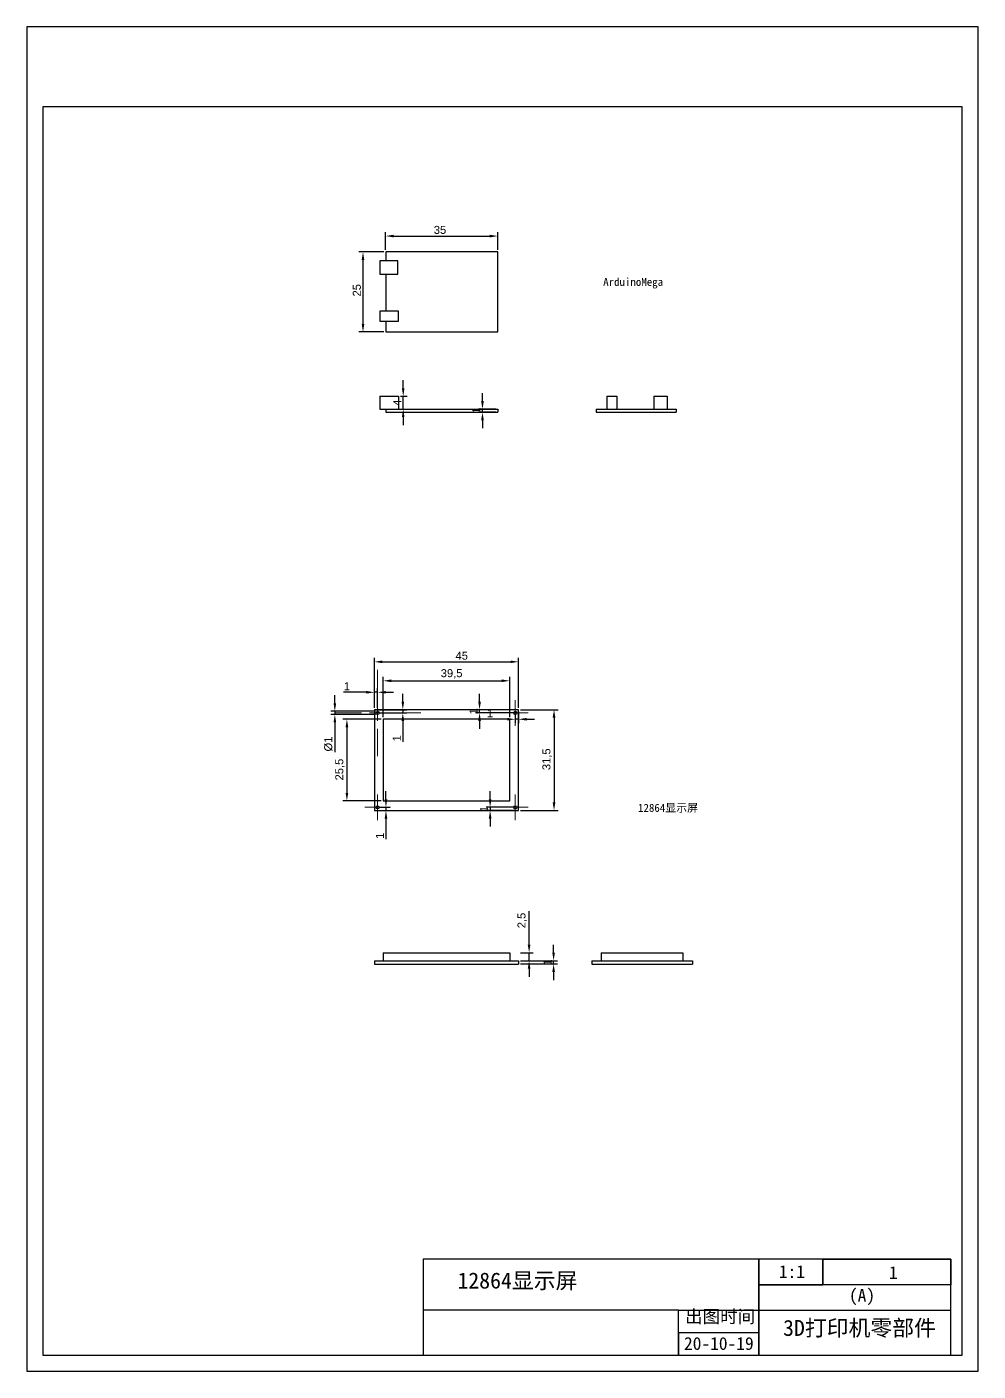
# Model space of a CAD drawing. Header units: millimetres. Extents: x -9 to 2385, y -1365 to 512.
# Drawn here: x 2087.4 to 2384.4, y -387.4 to 32.6 of the extents above; entities that cross this region are included whole.
import ezdxf

# ---------------------------------------------------------------- set-up
doc = ezdxf.new("R2010")
doc.units = ezdxf.units.MM
doc.styles.get("Standard").update_dxf_attribs({"font": 'arial.ttf'})
doc.dimstyles.new('ISO-25', dxfattribs={"dimtxt": 2.5, "dimasz": 2.5, "dimexe": 1.25, "dimexo": 0.625, "dimtad": 1, "dimtxsty": 'Standard', "dimcen": 2.5, "dimclrd": 1, "dimclre": 1, "dimclrt": 1, "dimadec": 0, "dimazin": 0, "dimtfac": 1, "dimtmove": 0, "dimatfit": 3, "dimfxl": 1, "dimtfillclr": 1, "dimarcsym": 0})

# ---------------------------------------------------------------- blocks, each defined once
blk = doc.blocks.new('*D205')
at = {"color": 1, "linetype": 'Continuous', "lineweight": -2, "transparency": 16777216}
for p, q in [((2229.63, -84.34), (2229.63, -81.84)), ((2233.78, -86.84), (2228.38, -86.84)), ((2233.78, -87.84), (2228.38, -87.84)), ((2229.63, -87.84), (2229.63, -86.84)), ((2229.63, -90.34), (2229.63, -92.84))]:
    blk.add_line(p, q, dxfattribs=at)
at = {"color": 1, "linetype": 'Continuous', "transparency": 16777216}
for points in [[(2229.21, -84.34), (2230.05, -84.34), (2229.63, -86.84)], [(2229.21, -90.34), (2230.05, -90.34), (2229.63, -87.84)]]:
    blk.add_solid(points, dxfattribs=at)
at = {"layer": 'Defpoints', "color": 0, "linetype": 'Continuous', "transparency": 16777216}
for p in [(2229.63, -86.84), (2234.4, -86.84), (2234.4, -87.84)]:
    blk.add_point(p, dxfattribs=at)
at = {"color": 1, "linetype": 'Continuous', "lineweight": 18, "transparency": 16777216, "insert": (2226.49, -87.34), "char_height": 2.5, "attachment_point": 2, "rotation": 90}
blk.add_mtext('1', dxfattribs=at)
blk = doc.blocks.new('*D206')
at = {"color": 1, "linetype": 'Continuous', "lineweight": -2, "transparency": 16777216}
for p, q in [((2204.88, -80.34), (2204.88, -77.84)), ((2204.08, -82.84), (2206.13, -82.84)), ((2204.88, -86.84), (2204.88, -82.84)), ((2204.08, -86.84), (2206.13, -86.84)), ((2204.88, -89.34), (2204.88, -91.84))]:
    blk.add_line(p, q, dxfattribs=at)
at = {"color": 1, "linetype": 'Continuous', "transparency": 16777216}
for points in [[(2204.46, -80.34), (2205.29, -80.34), (2204.88, -82.84)], [(2204.46, -89.34), (2205.29, -89.34), (2204.88, -86.84)]]:
    blk.add_solid(points, dxfattribs=at)
at = {"layer": 'Defpoints', "color": 0, "linetype": 'Continuous', "transparency": 16777216}
for p in [(2203.46, -82.84), (2204.88, -82.84), (2203.46, -86.84)]:
    blk.add_point(p, dxfattribs=at)
at = {"color": 1, "linetype": 'Continuous', "lineweight": 18, "transparency": 16777216, "insert": (2201.75, -84.84), "char_height": 2.5, "attachment_point": 2, "rotation": 90}
blk.add_mtext('4', dxfattribs=at)
blk = doc.blocks.new('*D203')
at = {"color": 1, "linetype": 'Continuous', "lineweight": -2, "transparency": 16777216}
for p, q in [((2199.4, -37.1), (2199.4, -31.53)), ((2201.9, -32.78), (2231.9, -32.78)), ((2234.4, -37.1), (2234.4, -31.53))]:
    blk.add_line(p, q, dxfattribs=at)
at = {"color": 1, "linetype": 'Continuous', "transparency": 16777216}
for points in [[(2201.9, -32.36), (2201.9, -33.2), (2199.4, -32.78)], [(2231.9, -32.36), (2231.9, -33.2), (2234.4, -32.78)]]:
    blk.add_solid(points, dxfattribs=at)
at = {"layer": 'Defpoints', "color": 0, "linetype": 'Continuous', "transparency": 16777216}
for p in [(2234.4, -32.78), (2199.4, -37.72), (2234.4, -37.72)]:
    blk.add_point(p, dxfattribs=at)
at = {"color": 1, "linetype": 'Continuous', "lineweight": 18, "transparency": 16777216, "insert": (2216.37, -29.6), "char_height": 2.5, "attachment_point": 2}
blk.add_mtext('35', dxfattribs=at)
blk = doc.blocks.new('*D204')
at = {"color": 1, "linetype": 'Continuous', "lineweight": -2, "transparency": 16777216}
for p, q in [((2198.78, -37.72), (2191.07, -37.72)), ((2192.32, -40.22), (2192.32, -60.22)), ((2198.78, -62.72), (2191.07, -62.72))]:
    blk.add_line(p, q, dxfattribs=at)
at = {"color": 1, "linetype": 'Continuous', "transparency": 16777216}
for points in [[(2191.91, -40.22), (2192.74, -40.22), (2192.32, -37.72)], [(2191.91, -60.22), (2192.74, -60.22), (2192.32, -62.72)]]:
    blk.add_solid(points, dxfattribs=at)
at = {"layer": 'Defpoints', "color": 0, "linetype": 'Continuous', "transparency": 16777216}
for p in [(2199.4, -37.72), (2192.32, -62.72), (2199.4, -62.72)]:
    blk.add_point(p, dxfattribs=at)
at = {"color": 1, "linetype": 'Continuous', "lineweight": 18, "transparency": 16777216, "insert": (2189.14, -49.71), "char_height": 2.5, "attachment_point": 2, "rotation": 90}
blk.add_mtext('25', dxfattribs=at)
blk = doc.blocks.new('*D207')
at = {"color": 1, "linetype": 'Continuous', "lineweight": -2, "transparency": 16777216}
for p, q in [((2251.84, -256.72), (2251.84, -254.22)), ((2241.51, -259.22), (2253.09, -259.22)), ((2241.51, -260.22), (2253.09, -260.22)), ((2251.84, -260.22), (2251.84, -259.22)), ((2251.84, -262.72), (2251.84, -265.22))]:
    blk.add_line(p, q, dxfattribs=at)
at = {"color": 1, "linetype": 'Continuous', "transparency": 16777216}
for points in [[(2251.42, -256.72), (2252.25, -256.72), (2251.84, -259.22)], [(2251.42, -262.72), (2252.25, -262.72), (2251.84, -260.22)]]:
    blk.add_solid(points, dxfattribs=at)
at = {"layer": 'Defpoints', "color": 0, "linetype": 'Continuous', "transparency": 16777216}
for p in [(2240.88, -259.22), (2240.88, -260.22), (2251.84, -259.22)]:
    blk.add_point(p, dxfattribs=at)
at = {"color": 1, "linetype": 'Continuous', "lineweight": 18, "transparency": 16777216, "insert": (2248.7, -259.72), "char_height": 2.5, "attachment_point": 2, "rotation": 90}
blk.add_mtext('1', dxfattribs=at)
blk = doc.blocks.new('*D208')
at = {"color": 1, "linetype": 'Continuous', "lineweight": -2, "transparency": 16777216}
for p, q in [((2244.19, -254.22), (2244.19, -243.69)), ((2241.51, -256.72), (2245.44, -256.72)), ((2241.51, -259.22), (2245.44, -259.22)), ((2244.19, -259.22), (2244.19, -256.72)), ((2244.19, -261.72), (2244.19, -264.22))]:
    blk.add_line(p, q, dxfattribs=at)
at = {"color": 1, "linetype": 'Continuous', "transparency": 16777216}
for points in [[(2243.77, -254.22), (2244.6, -254.22), (2244.19, -256.72)], [(2243.77, -261.72), (2244.6, -261.72), (2244.19, -259.22)]]:
    blk.add_solid(points, dxfattribs=at)
at = {"layer": 'Defpoints', "color": 0, "linetype": 'Continuous', "transparency": 16777216}
for p in [(2240.88, -256.72), (2240.88, -259.22), (2244.19, -256.72)]:
    blk.add_point(p, dxfattribs=at)
at = {"color": 1, "linetype": 'Continuous', "lineweight": 18, "transparency": 16777216, "insert": (2240.56, -246.62), "char_height": 2.5, "attachment_point": 2, "rotation": 90}
blk.add_mtext('2,5', dxfattribs=at)
blk = doc.blocks.new('*D209')
at = {"color": 1, "linetype": 'Continuous', "lineweight": -2, "transparency": 16777216}
for p, q in [((2241.51, -180.76), (2253.22, -180.76)), ((2251.97, -183.26), (2251.97, -209.76)), ((2241.51, -212.26), (2253.22, -212.26))]:
    blk.add_line(p, q, dxfattribs=at)
at = {"color": 1, "linetype": 'Continuous', "transparency": 16777216}
for points in [[(2251.55, -183.26), (2252.39, -183.26), (2251.97, -180.76)], [(2251.55, -209.76), (2252.39, -209.76), (2251.97, -212.26)]]:
    blk.add_solid(points, dxfattribs=at)
at = {"layer": 'Defpoints', "color": 0, "linetype": 'Continuous', "transparency": 16777216}
for p in [(2240.88, -180.76), (2240.88, -212.26), (2251.97, -212.26)]:
    blk.add_point(p, dxfattribs=at)
at = {"color": 1, "linetype": 'Continuous', "lineweight": 18, "transparency": 16777216, "insert": (2248.34, -196.26), "char_height": 2.5, "attachment_point": 2, "rotation": 90}
blk.add_mtext('31,5', dxfattribs=at)
blk = doc.blocks.new('*D210')
at = {"color": 1, "linetype": 'Continuous', "lineweight": -2, "transparency": 16777216}
for p, q in [((2195.88, -180.14), (2195.88, -164.56)), ((2198.38, -165.81), (2238.38, -165.81)), ((2240.88, -180.14), (2240.88, -164.56))]:
    blk.add_line(p, q, dxfattribs=at)
at = {"color": 1, "linetype": 'Continuous', "transparency": 16777216}
for points in [[(2198.38, -165.39), (2198.38, -166.22), (2195.88, -165.81)], [(2238.38, -165.39), (2238.38, -166.22), (2240.88, -165.81)]]:
    blk.add_solid(points, dxfattribs=at)
at = {"layer": 'Defpoints', "color": 0, "linetype": 'Continuous', "transparency": 16777216}
for p in [(2240.88, -165.81), (2195.88, -180.76), (2240.88, -180.76)]:
    blk.add_point(p, dxfattribs=at)
at = {"color": 1, "linetype": 'Continuous', "lineweight": 18, "transparency": 16777216, "insert": (2223.16, -162.64), "char_height": 2.5, "attachment_point": 2}
blk.add_mtext('45', dxfattribs=at)
blk = doc.blocks.new('*D211')
at = {"color": 1, "linetype": 'Continuous', "lineweight": -2, "transparency": 16777216}
for p, q in [((2198.63, -183.14), (2198.63, -170.48)), ((2201.13, -171.73), (2235.63, -171.73)), ((2238.13, -183.14), (2238.13, -170.48))]:
    blk.add_line(p, q, dxfattribs=at)
at = {"color": 1, "linetype": 'Continuous', "transparency": 16777216}
for points in [[(2201.13, -171.31), (2201.13, -172.15), (2198.63, -171.73)], [(2235.63, -171.31), (2235.63, -172.15), (2238.13, -171.73)]]:
    blk.add_solid(points, dxfattribs=at)
at = {"layer": 'Defpoints', "color": 0, "linetype": 'Continuous', "transparency": 16777216}
for p in [(2238.13, -171.73), (2198.63, -183.76), (2238.13, -183.76)]:
    blk.add_point(p, dxfattribs=at)
at = {"color": 1, "linetype": 'Continuous', "lineweight": 18, "transparency": 16777216, "insert": (2219.99, -168.1), "char_height": 2.5, "attachment_point": 2}
blk.add_mtext('39,5', dxfattribs=at)
blk = doc.blocks.new('*D212')
at = {"color": 1, "linetype": 'Continuous', "lineweight": -2, "transparency": 16777216}
for p, q in [((2198.01, -183.76), (2186.05, -183.76)), ((2187.3, -186.26), (2187.3, -206.76)), ((2198.01, -209.26), (2186.05, -209.26))]:
    blk.add_line(p, q, dxfattribs=at)
at = {"color": 1, "linetype": 'Continuous', "transparency": 16777216}
for points in [[(2186.88, -186.26), (2187.72, -186.26), (2187.3, -183.76)], [(2186.88, -206.76), (2187.72, -206.76), (2187.3, -209.26)]]:
    blk.add_solid(points, dxfattribs=at)
at = {"layer": 'Defpoints', "color": 0, "linetype": 'Continuous', "transparency": 16777216}
for p in [(2198.63, -183.76), (2187.3, -209.26), (2198.63, -209.26)]:
    blk.add_point(p, dxfattribs=at)
at = {"color": 1, "linetype": 'Continuous', "lineweight": 18, "transparency": 16777216, "insert": (2183.67, -199.47), "char_height": 2.5, "attachment_point": 2, "rotation": 90}
blk.add_mtext('25,5', dxfattribs=at)
blk = doc.blocks.new('*D213')
at = {"color": 1, "linetype": 'Continuous', "lineweight": -2, "transparency": 16777216}
for p, q in [((2183.53, -178.76), (2183.53, -176.26)), ((2196.26, -181.26), (2182.28, -181.26)), ((2196.26, -182.26), (2182.28, -182.26)), ((2183.53, -181.26), (2183.53, -182.26)), ((2183.53, -184.76), (2183.53, -194.05))]:
    blk.add_line(p, q, dxfattribs=at)
at = {"color": 1, "linetype": 'Continuous', "transparency": 16777216}
for points in [[(2183.12, -178.76), (2183.95, -178.76), (2183.53, -181.26)], [(2183.12, -184.76), (2183.95, -184.76), (2183.53, -182.26)]]:
    blk.add_solid(points, dxfattribs=at)
at = {"layer": 'Defpoints', "color": 0, "linetype": 'Continuous', "transparency": 16777216}
for p in [(2183.53, -181.26), (2196.88, -181.26), (2196.88, -182.26)]:
    blk.add_point(p, dxfattribs=at)
at = {"color": 1, "linetype": 'Continuous', "lineweight": 18, "transparency": 16777216, "insert": (2180.22, -191.49), "char_height": 2.5, "attachment_point": 2, "rotation": 90}
blk.add_mtext('%%c1', dxfattribs=at)
blk = doc.blocks.new('*D214')
at = {"color": 1, "linetype": 'Continuous', "lineweight": -2, "transparency": 16777216}
for p, q in [((2193.38, -175.32), (2186.21, -175.32)), ((2195.88, -180.14), (2195.88, -174.07)), ((2196.88, -175.32), (2195.88, -175.32)), ((2196.88, -180.14), (2196.88, -174.07)), ((2199.38, -175.32), (2201.88, -175.32))]:
    blk.add_line(p, q, dxfattribs=at)
at = {"color": 1, "linetype": 'Continuous', "transparency": 16777216}
for points in [[(2193.38, -174.91), (2193.38, -175.74), (2195.88, -175.32)], [(2199.38, -174.91), (2199.38, -175.74), (2196.88, -175.32)]]:
    blk.add_solid(points, dxfattribs=at)
at = {"layer": 'Defpoints', "color": 0, "linetype": 'Continuous', "transparency": 16777216}
for p in [(2195.88, -175.32), (2195.88, -180.76), (2196.88, -180.76)]:
    blk.add_point(p, dxfattribs=at)
at = {"color": 1, "linetype": 'Continuous', "lineweight": 18, "transparency": 16777216, "insert": (2187.3, -172.19), "char_height": 2.5, "attachment_point": 2}
blk.add_mtext('1', dxfattribs=at)
blk = doc.blocks.new('*D215')
at = {"color": 1, "linetype": 'Continuous', "lineweight": -2, "transparency": 16777216}
for p, q in [((2204.76, -178.26), (2204.76, -175.76)), ((2196.51, -180.76), (2206.01, -180.76)), ((2197.51, -181.76), (2206.01, -181.76)), ((2204.76, -180.76), (2204.76, -181.76)), ((2204.76, -184.26), (2204.76, -190.76))]:
    blk.add_line(p, q, dxfattribs=at)
at = {"color": 1, "linetype": 'Continuous', "transparency": 16777216}
for points in [[(2204.34, -178.26), (2205.18, -178.26), (2204.76, -180.76)], [(2204.34, -184.26), (2205.18, -184.26), (2204.76, -181.76)]]:
    blk.add_solid(points, dxfattribs=at)
at = {"layer": 'Defpoints', "color": 0, "linetype": 'Continuous', "transparency": 16777216}
for p in [(2195.88, -180.76), (2196.88, -181.76), (2204.76, -180.76)]:
    blk.add_point(p, dxfattribs=at)
at = {"color": 1, "linetype": 'Continuous', "lineweight": 18, "transparency": 16777216, "insert": (2201.62, -189.68), "char_height": 2.5, "attachment_point": 2, "rotation": 90}
blk.add_mtext('1', dxfattribs=at)
blk = doc.blocks.new('*D216')
at = {"color": 1, "linetype": 'Continuous', "lineweight": -2, "transparency": 16777216}
for p, q in [((2237.38, -183.75), (2230.88, -183.75)), ((2239.88, -181.39), (2239.88, -185)), ((2240.88, -183.75), (2239.88, -183.75)), ((2240.88, -181.39), (2240.88, -185)), ((2243.38, -183.75), (2245.88, -183.75))]:
    blk.add_line(p, q, dxfattribs=at)
at = {"color": 1, "linetype": 'Continuous', "transparency": 16777216}
for points in [[(2237.38, -183.33), (2237.38, -184.16), (2239.88, -183.75)], [(2243.38, -183.33), (2243.38, -184.16), (2240.88, -183.75)]]:
    blk.add_solid(points, dxfattribs=at)
at = {"layer": 'Defpoints', "color": 0, "linetype": 'Continuous', "transparency": 16777216}
for p in [(2239.88, -180.76), (2240.88, -180.76), (2240.88, -183.75)]:
    blk.add_point(p, dxfattribs=at)
at = {"color": 1, "linetype": 'Continuous', "lineweight": 18, "transparency": 16777216, "insert": (2231.97, -180.61), "char_height": 2.5, "attachment_point": 2}
blk.add_mtext('1', dxfattribs=at)
blk = doc.blocks.new('*D217')
at = {"color": 1, "linetype": 'Continuous', "lineweight": -2, "transparency": 16777216}
for p, q in [((2228.72, -178.26), (2228.72, -175.76)), ((2240.26, -180.76), (2227.47, -180.76)), ((2239.26, -181.76), (2227.47, -181.76)), ((2228.72, -181.76), (2228.72, -180.76)), ((2228.72, -184.26), (2228.72, -186.76))]:
    blk.add_line(p, q, dxfattribs=at)
at = {"color": 1, "linetype": 'Continuous', "transparency": 16777216}
for points in [[(2228.3, -178.26), (2229.14, -178.26), (2228.72, -180.76)], [(2228.3, -184.26), (2229.14, -184.26), (2228.72, -181.76)]]:
    blk.add_solid(points, dxfattribs=at)
at = {"layer": 'Defpoints', "color": 0, "linetype": 'Continuous', "transparency": 16777216}
for p in [(2228.72, -180.76), (2239.88, -181.76), (2240.88, -180.76)]:
    blk.add_point(p, dxfattribs=at)
at = {"color": 1, "linetype": 'Continuous', "lineweight": 18, "transparency": 16777216, "insert": (2225.59, -181.26), "char_height": 2.5, "attachment_point": 2, "rotation": 90}
blk.add_mtext('1', dxfattribs=at)
blk = doc.blocks.new('*D218')
at = {"color": 1, "linetype": 'Continuous', "lineweight": -2, "transparency": 16777216}
for p, q in [((2232.01, -208.76), (2232.01, -206.26)), ((2239.26, -211.26), (2230.76, -211.26)), ((2240.26, -212.26), (2230.76, -212.26)), ((2232.01, -211.26), (2232.01, -212.26)), ((2232.01, -214.76), (2232.01, -217.26))]:
    blk.add_line(p, q, dxfattribs=at)
at = {"color": 1, "linetype": 'Continuous', "transparency": 16777216}
for points in [[(2231.6, -208.76), (2232.43, -208.76), (2232.01, -211.26)], [(2231.6, -214.76), (2232.43, -214.76), (2232.01, -212.26)]]:
    blk.add_solid(points, dxfattribs=at)
at = {"layer": 'Defpoints', "color": 0, "linetype": 'Continuous', "transparency": 16777216}
for p in [(2232.01, -212.26), (2239.88, -211.26), (2240.88, -212.26)]:
    blk.add_point(p, dxfattribs=at)
at = {"color": 1, "linetype": 'Continuous', "lineweight": 18, "transparency": 16777216, "insert": (2228.88, -211.76), "char_height": 2.5, "attachment_point": 2, "rotation": 90}
blk.add_mtext('1', dxfattribs=at)
blk = doc.blocks.new('*D219')
at = {"color": 1, "linetype": 'Continuous', "lineweight": -2, "transparency": 16777216}
for p, q in [((2199.49, -208.76), (2199.49, -206.26)), ((2196.51, -212.26), (2200.74, -212.26)), ((2197.51, -211.26), (2200.74, -211.26)), ((2199.49, -211.26), (2199.49, -212.26)), ((2199.49, -214.76), (2199.49, -221.26))]:
    blk.add_line(p, q, dxfattribs=at)
at = {"color": 1, "linetype": 'Continuous', "transparency": 16777216}
for points in [[(2199.08, -208.76), (2199.91, -208.76), (2199.49, -211.26)], [(2199.08, -214.76), (2199.91, -214.76), (2199.49, -212.26)]]:
    blk.add_solid(points, dxfattribs=at)
at = {"layer": 'Defpoints', "color": 0, "linetype": 'Continuous', "transparency": 16777216}
for p in [(2195.88, -212.26), (2196.88, -211.26), (2199.49, -212.26)]:
    blk.add_point(p, dxfattribs=at)
at = {"color": 1, "linetype": 'Continuous', "lineweight": 18, "transparency": 16777216, "insert": (2196.36, -220.18), "char_height": 2.5, "attachment_point": 2, "rotation": 90}
blk.add_mtext('1', dxfattribs=at)
blk = doc.blocks.new('SW_CENTERMARKSYMBOL_0')
at = {"color": 0, "linetype": 'Continuous', "lineweight": 0}
for p, q in [((0, 5), (0, 13.5)), ((-5, 0), (-13.5, 0)), ((0, 0), (-2.5, 0)), ((0, 0), (0, 2.5)), ((0, 0), (0, -2.5)), ((0, 0), (2.5, 0)), ((5, 0), (13.5, 0)), ((0, -5), (0, -13.5))]:
    blk.add_line(p, q, dxfattribs=at)
blk = doc.blocks.new('SW_CENTERMARKSYMBOL_1')
at = {"color": 0, "linetype": 'Continuous', "lineweight": 0}
for p, q in [((-2.5, 0), (-4, 0)), ((0, 0), (-2.5, 0)), ((0, 2.5), (0, 4)), ((0, 0), (0, 2.5)), ((0, 0), (0, -2.5)), ((0, 0), (2.5, 0)), ((2.5, 0), (4, 0)), ((0, -2.5), (0, -4))]:
    blk.add_line(p, q, dxfattribs=at)
blk = doc.blocks.new('SW_CENTERMARKSYMBOL_2')
at = {"color": 0, "linetype": 'Continuous', "lineweight": 0}
for p, q in [((-2.5, 0), (-4, 0)), ((0, 0), (-2.5, 0)), ((0, 2.5), (0, 4)), ((0, 0), (0, 2.5)), ((0, 0), (0, -2.5)), ((0, 0), (2.5, 0)), ((2.5, 0), (4, 0)), ((0, -2.5), (0, -4))]:
    blk.add_line(p, q, dxfattribs=at)
blk = doc.blocks.new('SW_CENTERMARKSYMBOL_3')
at = {"color": 0, "linetype": 'Continuous', "lineweight": 0}
for p, q in [((-2.5, 0), (-4, 0)), ((0, 0), (-2.5, 0)), ((0, 2.5), (0, 4)), ((0, 0), (0, 2.5)), ((0, 0), (0, -2.5)), ((0, 0), (2.5, 0)), ((2.5, 0), (4, 0)), ((0, -2.5), (0, -4))]:
    blk.add_line(p, q, dxfattribs=at)

msp = doc.modelspace()

# ---------------------------------------------------------------- linework, layer by layer
at = {"color": 7, "linetype": 'Continuous', "lineweight": 25}
for p, q in [((2234.4003, -37.723), (2199.4003, -37.723)), ((2199.4003, -37.723), (2199.4003, -40.4947)), ((2234.4003, -62.723), (2234.4003, -37.723)), ((2203.215, -40.4947), (2197.5819, -40.4947)), ((2197.5819, -40.4947), (2197.5819, -44.7109)), ((2203.215, -44.7109), (2203.215, -40.4947)), ((2197.5819, -44.7109), (2203.215, -44.7109)), ((2199.4003, -44.7109), (2199.4003, -56.219)), ((2197.5819, -56.219), (2197.5819, -59.3293)), ((2203.4569, -56.219), (2197.5819, -56.219)), ((2203.4569, -59.3293), (2203.4569, -56.219)), ((2197.5819, -59.3293), (2203.4569, -59.3293)), ((2199.4003, -59.3293), (2199.4003, -62.723)), ((2199.4003, -62.723), (2234.4003, -62.723)), ((2197.5819, -82.8405), (2197.5819, -86.8405)), ((2197.5819, -82.8405), (2203.4569, -82.8405)), ((2203.4569, -82.8405), (2203.4569, -86.8405)), ((2268.4751, -82.8405), (2268.4751, -86.8405)), ((2268.4751, -82.8405), (2271.5854, -82.8405)), ((2271.5854, -82.8405), (2271.5854, -86.8405)), ((2283.0935, -82.8405), (2283.0935, -86.8405)), ((2283.0935, -82.8405), (2287.3097, -82.8405)), ((2287.3097, -82.8405), (2287.3097, -86.8405)), ((2197.5819, -86.8405), (2199.4003, -86.8405)), ((2199.4003, -86.8405), (2199.4003, -87.8405)), ((2199.4003, -86.8405), (2234.4003, -86.8405)), ((2199.4003, -87.8405), (2234.4003, -87.8405)), ((2234.4003, -86.8405), (2234.4003, -87.8405)), ((2265.0814, -86.8405), (2265.0814, -87.8405)), ((2265.0814, -86.8405), (2290.0814, -86.8405)), ((2265.0814, -87.8405), (2290.0814, -87.8405)), ((2290.0814, -86.8405), (2290.0814, -87.8405)), ((2240.8821, -180.7618), (2195.8821, -180.7618)), ((2195.8821, -180.7618), (2195.8821, -212.2618)), ((2198.6321, -183.7618), (2198.6321, -209.2618)), ((2238.1321, -183.7618), (2198.6321, -183.7618)), ((2238.1321, -209.2618), (2238.1321, -183.7618)), ((2240.8821, -212.2618), (2240.8821, -180.7618)), ((2198.6321, -209.2618), (2238.1321, -209.2618)), ((2195.8821, -212.2618), (2240.8821, -212.2618)), ((2195.8821, -259.2245), (2240.8821, -259.2245)), ((2195.8821, -259.2245), (2195.8821, -260.2245)), ((2195.8821, -260.2245), (2240.8821, -260.2245)), ((2198.6321, -256.7245), (2238.1321, -256.7245)), ((2198.6321, -256.7245), (2198.6321, -259.2245)), ((2238.1321, -256.7245), (2238.1321, -259.2245)), ((2240.8821, -259.2245), (2240.8821, -260.2245)), ((2263.7301, -259.2245), (2263.7301, -260.2245)), ((2263.7301, -259.2245), (2295.2301, -259.2245)), ((2263.7301, -260.2245), (2295.2301, -260.2245)), ((2266.7301, -256.7245), (2266.7301, -259.2245)), ((2266.7301, -256.7245), (2292.2301, -256.7245)), ((2292.2301, -256.7245), (2292.2301, -259.2245)), ((2295.2301, -259.2245), (2295.2301, -260.2245))]:
    msp.add_line(p, q, dxfattribs=at)
for p, q in [((2211.1482, -352.4221, 420), (2211.1482, -382.4221, 420)), ((2235.8799, -352.4221, 420), (2211.1482, -352.4221, 420)), ((2335.8799, -352.4221, 420), (2235.8799, -352.4221, 420)), ((2315.8799, -382.4221, 420), (2315.8799, -352.4221, 420)), ((2315.8799, -352.4221, 420), (2315.8799, -360.4221, 420)), ((2335.8799, -360.4221, 420), (2335.8799, -352.4221, 420)), ((2335.8799, -360.4221, 420), (2335.8799, -352.4221, 420)), ((2335.8799, -352.4221, 420), (2375.8799, -352.4221, 420)), ((2375.8799, -352.4221, 420), (2335.8799, -352.4221, 420)), ((2335.8799, -352.4221, 420), (2335.8799, -360.4221, 420)), ((2375.8799, -382.4221, 420), (2375.8799, -352.4221, 420)), ((2375.8799, -352.4221, 420), (2375.8799, -360.4221, 420)), ((2315.8799, -360.4221, 420), (2335.8799, -360.4221, 420)), ((2335.8799, -360.4221, 420), (2315.8799, -360.4221, 420)), ((2315.8799, -360.4221, 420), (2315.8799, -382.4221, 420)), ((2375.8799, -360.4221, 420), (2335.8799, -360.4221, 420)), ((2290.8799, -368.4221, 420), (2211.1482, -368.4221, 420)), ((2290.8799, -382.4221, 420), (2290.8799, -368.4221, 420)), ((2290.8799, -368.4221, 420), (2315.8799, -368.4221, 420)), ((2315.8799, -382.4221, 420), (2315.8799, -368.4221, 420)), ((2315.8799, -368.4221, 420), (2375.8799, -368.4221, 420)), ((2315.8799, -375.4221, 420), (2290.8799, -375.4221, 420)), ((2290.8799, -375.4221, 420), (2290.8799, -382.4221, 420)), ((2235.8799, -382.4221, 420), (2250.8799, -382.4221, 420)), ((2250.8799, -382.4221, 420), (2290.8799, -382.4221, 420)), ((2290.8799, -382.4221, 420), (2315.8799, -382.4221, 420))]:
    msp.add_line(p, q)
for points in [[(2087.3799, 32.5779), (2087.3799, -387.4221), (2384.3799, -387.4221), (2384.3799, 32.5779)], [(2092.3799, 7.5779), (2092.3799, -382.4221), (2379.3799, -382.4221), (2379.3799, 7.5779)]]:
    msp.add_lwpolyline(points, close=True)
for centre in [(2196.8821, -181.7618), (2239.8821, -181.7618), (2196.8821, -211.2618), (2239.8821, -211.2618)]:
    msp.add_circle(centre, 0.5, dxfattribs=at)

# ---------------------------------------------------------------- block references
at = {"color": 7, "linetype": 'Continuous', "lineweight": 0}
for name, p in [('SW_CENTERMARKSYMBOL_0', (2196.8821, -181.7618)), ('SW_CENTERMARKSYMBOL_3', (2239.8821, -181.7618)), ('SW_CENTERMARKSYMBOL_1', (2196.8821, -211.2618)), ('SW_CENTERMARKSYMBOL_2', (2239.8821, -211.2618))]:
    msp.add_blockref(name, p, dxfattribs=at)

# ---------------------------------------------------------------- texts
at = {"char_height": 2.5, "attachment_point": 1}
for s, insert in [('{\\fSimSun|b0|i0|c134|p2;ArduinoMega}', (2267.3196, -45.8489)), ('{\\fSimSun|b0|i0|c134|p2;12864显示屏}', (2278.2008, -210.1768))]:
    msp.add_mtext_dynamic_manual_height_columns(s, width=39.865692, gutter_width=12.5, heights=[0], dxfattribs=dict(at, insert=insert))
at = {"attachment_point": 1}
for s, insert, char_height in [('{\\fSimSun|b0|i0|c134|p2;12864显示屏}', (2221.8073, -356.6121, 620.1756), 5), ('{\\fSimSun|b0|i0|c134|p2;1}', (2356.554, -354.6261, 420), 4), ('{\\fSimSun|b0|i0|c134|p2;(A)}', (2344.0551, -361.7573, 420), 4), ('{\\fSimSun|b0|i0|c134|p2;出图时间}', (2292.9176, -368.3665, 1260), 4), ('{\\fSimSun|b0|i0|c0|p2;3D\\fSimSun|b0|i0|c134|p2;打印机零部件}', (2323.4885, -371.4252), 5), ('{\\fSimSun|b0|i0|c134|p2;20-10-19}', (2292.5447, -376.7868), 4)]:
    msp.add_mtext(s, dxfattribs=dict(at, insert=insert, char_height=char_height))
at = {"insert": (2322.1729, -354.3254, 420), "char_height": 4, "width": 9.189944, "attachment_point": 1}
msp.add_mtext('{\\fSimSun|b0|i0|c134|p2;1:1}', dxfattribs=at)

# ---------------------------------------------------------------- dimensions: what is measured, and where the dimension line sits
at = {"color": 7, "linetype": 'Continuous', "lineweight": 18}
for base, p1, p2, picture, middle in [((2234.4003, -32.7784), (2199.4003, -37.723), (2234.4003, -37.723), '*D203', (2216.3671, -32.7784)), ((2240.8821, -165.8055), (2195.8821, -180.7618), (2240.8821, -180.7618), '*D210', (2223.1582, -165.8055)), ((2195.8821, -175.3239), (2196.8821, -180.7618), (2195.8821, -180.7618), '*D214', (2187.2995, -175.3239)), ((2238.1321, -171.7283), (2198.6321, -183.7618), (2238.1321, -183.7618), '*D211', (2219.9872, -171.7283)), ((2240.8821, -183.7473), (2239.8821, -180.7618), (2240.8821, -180.7618), '*D216', (2231.9656, -183.7473))]:
    dim = msp.add_linear_dim(base=base, p1=p1, p2=p2, dimstyle='ISO-25', dxfattribs=at)
    dim.commit()
    dim.dimension.update_dxf_attribs({"geometry": picture, "text_midpoint": middle, "dimtype": 160})
for base, p1, p2, picture, middle in [((2192.3227, -62.723), (2199.4003, -37.723), (2199.4003, -62.723), '*D204', (2192.3227, -49.7093)), ((2204.8755, -82.8405), (2203.4569, -86.8405), (2203.4569, -82.8405), '*D206', (2204.8755, -84.8405)), ((2229.6302, -86.8405), (2234.4003, -87.8405), (2234.4003, -86.8405), '*D205', (2229.6302, -87.3405)), ((2204.7595, -180.7618), (2196.8821, -181.7618), (2195.8821, -180.7618), '*D215', (2204.7595, -189.6783)), ((2228.7214, -180.7618), (2239.8821, -181.7618), (2240.8821, -180.7618), '*D217', (2228.7214, -181.2618)), ((2187.2995, -209.2618), (2198.6321, -183.7618), (2198.6321, -209.2618), '*D212', (2187.2995, -199.4741)), ((2251.9708, -212.2618), (2240.8821, -180.7618), (2240.8821, -212.2618), '*D209', (2251.9708, -196.2578)), ((2199.4927, -212.2618), (2196.8821, -211.2618), (2195.8821, -212.2618), '*D219', (2199.4927, -220.1783)), ((2232.0143, -212.2618), (2239.8821, -211.2618), (2240.8821, -212.2618), '*D218', (2232.0143, -211.7618)), ((2244.1858, -256.7245), (2240.8821, -259.2245), (2240.8821, -256.7245), '*D208', (2244.1858, -246.6205)), ((2251.8376, -259.2245), (2240.8821, -260.2245), (2240.8821, -259.2245), '*D207', (2251.8376, -259.7245))]:
    dim = msp.add_linear_dim(base=base, p1=p1, p2=p2, angle=90, dimstyle='ISO-25', dxfattribs=at)
    dim.commit()
    dim.dimension.update_dxf_attribs({"geometry": picture, "text_midpoint": middle, "dimtype": 160})
dim = msp.add_linear_dim(base=(2183.5335, -181.2618), p1=(2196.8821, -182.2618), p2=(2196.8821, -181.2618), angle=90, text='%%c<>', dimstyle='ISO-25', dxfattribs=at)
dim.commit()
dim.dimension.update_dxf_attribs({"geometry": '*D213', "text_midpoint": (2183.5335, -191.4908), "dimtype": 160})

doc.saveas('drawing.dxf')
